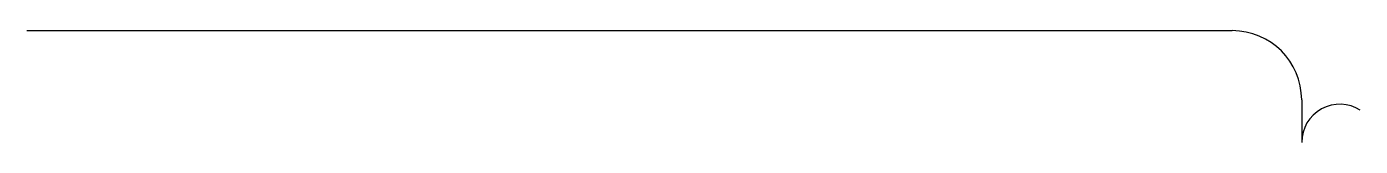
# Model space of a CAD drawing. Units: millimetres at full size, sheet at 1:100. Extents: x -15551 to 3661, y 1020 to 2633.
import ezdxf

# ---------------------------------------------------------------- set-up
doc = ezdxf.new("R2010")
doc.units = ezdxf.units.MM
doc.header["$LTSCALE"] = 100
doc.layers.add('0-0', color=7, linetype='Continuous')

msp = doc.modelspace()

# ---------------------------------------------------------------- linework, layer by layer
at = {"layer": '0-0'}
for p, q in [((-15551, 2632.7), (1816.3, 2632.7)), ((2816.3, 1632.7), (2816.3, 1020.4))]:
    msp.add_line(p, q, dxfattribs=at)
for centre, radius, start, end in [((1816.3, 1632.7), 1000, 0, 90), ((3366.7, 1020.4), 550.4, 57.65256, 180)]:
    msp.add_arc(centre, radius, start, end, dxfattribs=at)

doc.saveas('drawing.dxf')
